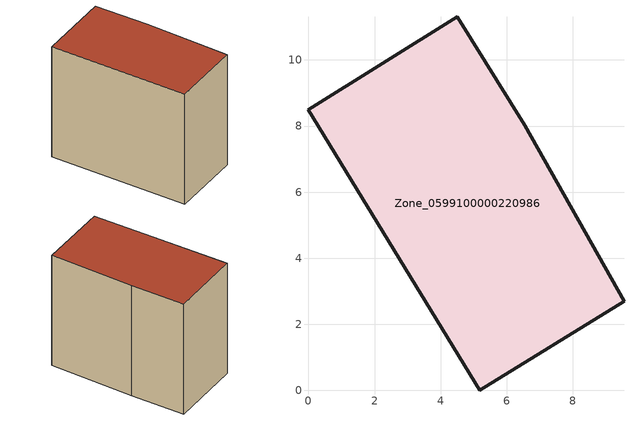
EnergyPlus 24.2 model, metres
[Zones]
Zone_0599100000220986
 floor ground (C_G): 5.18,0 0,8.5 4.5,11.31 6.54,8.03 9.55,2.7 z0
 wall outside (C_F): 5.18,0 9.55,2.7 6.54,8.03 4.5,11.31 0,8.5 5.18,0 z0:8.49
 roof outside (C_R): 0,8.5 5.18,0 9.55,2.7 6.54,8.03 4.5,11.31 z8.49
[BUILDING]
Pand.0599100000220986: North Axis=0; Terrain=City; Loads Convergence Tolerance Value=0.04; Temperature Convergence Tolerance Value=0.4; Solar Distribution=FullExterior; Maximum Number of Warmup Days=25; Minimum Number of Warmup Days=1
[Site:Location]
Rotterdam.The.Hague.AP_ZH_NLD Design_Conditions: Latitude=51.96; Longitude=4.45; Time Zone=1; Elevation=-4.5
[SITE:GROUNDTEMPERATURE:BUILDINGSURFACE]
18, 18, 18, 18, 18, 18, 18, 18, 18, 18, 18, 18
[MATERIAL] Thermal Absorptance=0.9; Solar Absorptance=0.7; Visible Absorptance=0.7
Name | Roughness | Thickness | Conductivity | Density | Specific Heat
G.TC.1975-1991 | MediumSmooth | 0.15 | 0.288461 | 540 | 1210
F.TC.1975-1991 | Rough | 0.3 | 0.230769 | 1920 | 840
R.TC.1975-1991 | MediumRough | 0.2 | 0.153846 | 1500 | 1000
[CONSTRUCTION]
C_G: G.TC.1975-1991
C_F: F.TC.1975-1991
C_R: R.TC.1975-1991
[ZONE]
Zone_0599100000220986: Type=1; Multiplier=1; Ceiling Height=Autocalculate; Volume=Autocalculate; Floor Area=autocalculate; Part of Total Floor Area=Yes
[ZONEINFILTRATION:DESIGNFLOWRATE]
Infil_Zone_0599100000220986: Zone or ZoneList or Space or SpaceList=Zone_0599100000220986; Schedule=AlwaysOn; Design Flow Rate Calculation Method=Flow/Area; Flow Rate per Floor Area=0.003; Constant Term Coefficient=1; Temperature Term Coefficient=0; Velocity Term Coefficient=0; Velocity Squared Term Coefficient=0
[HVACTEMPLATE:ZONE:IDEALLOADSAIRSYSTEM]
Zone_0599100000220986: Maximum Heating Supply Air Temperature=50; Minimum Cooling Supply Air Temperature=13; Maximum Heating Supply Air Humidity Ratio=0.0156; Minimum Cooling Supply Air Humidity Ratio=0.0077; Heating Limit=NoLimit; Cooling Limit=NoLimit; Dehumidification Control Type=ConstantSensibleHeatRatio; Cooling Sensible Heat Ratio=0.7; Dehumidification Setpoint=60; Humidification Control Type=None; Humidification Setpoint=30; Outdoor Air Method=None; Outdoor Air Flow Rate per Person=0.00944; Outdoor Air Flow Rate per Zone Floor Area=0; Outdoor Air Flow Rate per Zone=0; Demand Controlled Ventilation Type=None; Outdoor Air Economizer Type=NoEconomizer; Heat Recovery Type=None; Sensible Heat Recovery Effectiveness=0.7; Latent Heat Recovery Effectiveness=0.65
[ZONECONTROL:THERMOSTAT]
ThermostatControl_Zone_0599100000220986: Zone or ZoneList=Zone_0599100000220986; Control Type Schedule=DualSetpointControlType; Control 1=Thermostat_Zone_0599100000220986; Temperature Difference Between Cutout And Setpoint=0
[THERMOSTATSETPOINT:DUALSETPOINT]
Thermostat_Zone_0599100000220986: Heating Setpoint Temperature Schedule=HeatingSetpoint_Zone_0599100000220986; Cooling Setpoint Temperature Schedule=CoolingSetpoint_Zone_0599100000220986
[SCHEDULE:COMPACT]
HeatingSetpoint_Zone_0599100000220986: Through: 12/31, For: AllDays, Until: 24:00, 21
CoolingSetpoint_Zone_0599100000220986: Through: 12/31, For: AllDays, Until: 24:00, 24
DualSetpointControlType: Through: 12/31, For: AllDays, Until: 24:00, 4
AlwaysOn: Through: 12/31, For: AllDays, Until: 24:00, 1
